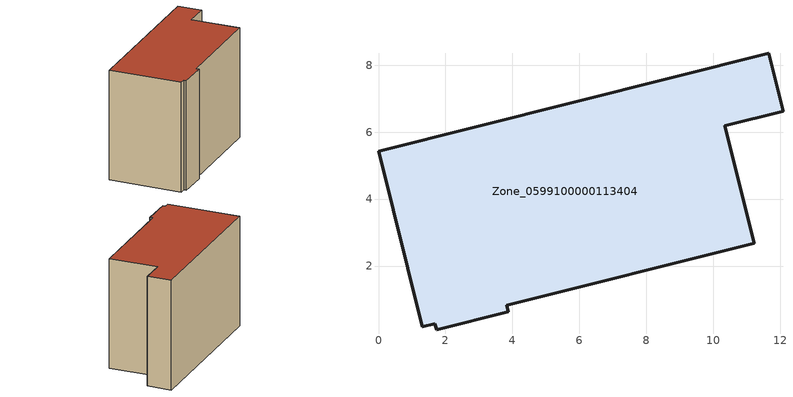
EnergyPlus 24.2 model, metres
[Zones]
Zone_0599100000113404
 floor ground (C_G): 11.65,8.36 12.08,6.63 10.34,6.19 11.22,2.68 3.83,0.83 3.88,0.63 1.74,0.09 1.69,0.28 1.31,0.19 0,5.43 z0
 wall outside (C_F): 12.08,6.63 11.65,8.36 0,5.43 1.31,0.19 1.69,0.28 1.74,0.09 3.88,0.63 3.83,0.83 11.22,2.68 10.34,6.19 12.08,6.63 z0:8.18
 roof outside (C_R): 1.69,0.28 1.74,0.09 3.88,0.63 3.83,0.83 11.22,2.68 10.34,6.19 12.08,6.63 11.65,8.36 0,5.43 1.31,0.19 z8.18
[BUILDING]
Pand.0599100000113404: North Axis=0; Terrain=City; Loads Convergence Tolerance Value=0.04; Temperature Convergence Tolerance Value=0.4; Solar Distribution=FullExterior; Maximum Number of Warmup Days=25; Minimum Number of Warmup Days=1
[Site:Location]
Rotterdam.The.Hague.AP_ZH_NLD Design_Conditions: Latitude=51.96; Longitude=4.45; Time Zone=1; Elevation=-4.5
[SITE:GROUNDTEMPERATURE:BUILDINGSURFACE]
18, 18, 18, 18, 18, 18, 18, 18, 18, 18, 18, 18
[MATERIAL] Thermal Absorptance=0.9; Solar Absorptance=0.7; Visible Absorptance=0.7
Name | Roughness | Thickness | Conductivity | Density | Specific Heat
G.TI.1975-1991 | MediumSmooth | 0.15 | 0.288461 | 540 | 1210
F.TI.1975-1991 | Rough | 0.3 | 0.230769 | 1920 | 840
R.TI.1975-1991 | MediumRough | 0.2 | 0.153846 | 1500 | 1000
[CONSTRUCTION]
C_G: G.TI.1975-1991
C_F: F.TI.1975-1991
C_R: R.TI.1975-1991
[ZONE]
Zone_0599100000113404: Type=1; Multiplier=1; Ceiling Height=Autocalculate; Volume=Autocalculate; Floor Area=autocalculate; Part of Total Floor Area=Yes
[ZONEINFILTRATION:DESIGNFLOWRATE]
Infil_Zone_0599100000113404: Zone or ZoneList or Space or SpaceList=Zone_0599100000113404; Schedule=AlwaysOn; Design Flow Rate Calculation Method=Flow/Area; Flow Rate per Floor Area=0.003; Constant Term Coefficient=1; Temperature Term Coefficient=0; Velocity Term Coefficient=0; Velocity Squared Term Coefficient=0
[HVACTEMPLATE:ZONE:IDEALLOADSAIRSYSTEM]
Zone_0599100000113404: Maximum Heating Supply Air Temperature=50; Minimum Cooling Supply Air Temperature=13; Maximum Heating Supply Air Humidity Ratio=0.0156; Minimum Cooling Supply Air Humidity Ratio=0.0077; Heating Limit=NoLimit; Cooling Limit=NoLimit; Dehumidification Control Type=ConstantSensibleHeatRatio; Cooling Sensible Heat Ratio=0.7; Dehumidification Setpoint=60; Humidification Control Type=None; Humidification Setpoint=30; Outdoor Air Method=None; Outdoor Air Flow Rate per Person=0.00944; Outdoor Air Flow Rate per Zone Floor Area=0; Outdoor Air Flow Rate per Zone=0; Demand Controlled Ventilation Type=None; Outdoor Air Economizer Type=NoEconomizer; Heat Recovery Type=None; Sensible Heat Recovery Effectiveness=0.7; Latent Heat Recovery Effectiveness=0.65
[ZONECONTROL:THERMOSTAT]
ThermostatControl_Zone_0599100000113404: Zone or ZoneList=Zone_0599100000113404; Control Type Schedule=DualSetpointControlType; Control 1=Thermostat_Zone_0599100000113404; Temperature Difference Between Cutout And Setpoint=0
[THERMOSTATSETPOINT:DUALSETPOINT]
Thermostat_Zone_0599100000113404: Heating Setpoint Temperature Schedule=HeatingSetpoint_Zone_0599100000113404; Cooling Setpoint Temperature Schedule=CoolingSetpoint_Zone_0599100000113404
[SCHEDULE:COMPACT]
HeatingSetpoint_Zone_0599100000113404: Through: 12/31, For: AllDays, Until: 24:00, 21
CoolingSetpoint_Zone_0599100000113404: Through: 12/31, For: AllDays, Until: 24:00, 24
DualSetpointControlType: Through: 12/31, For: AllDays, Until: 24:00, 4
AlwaysOn: Through: 12/31, For: AllDays, Until: 24:00, 1
